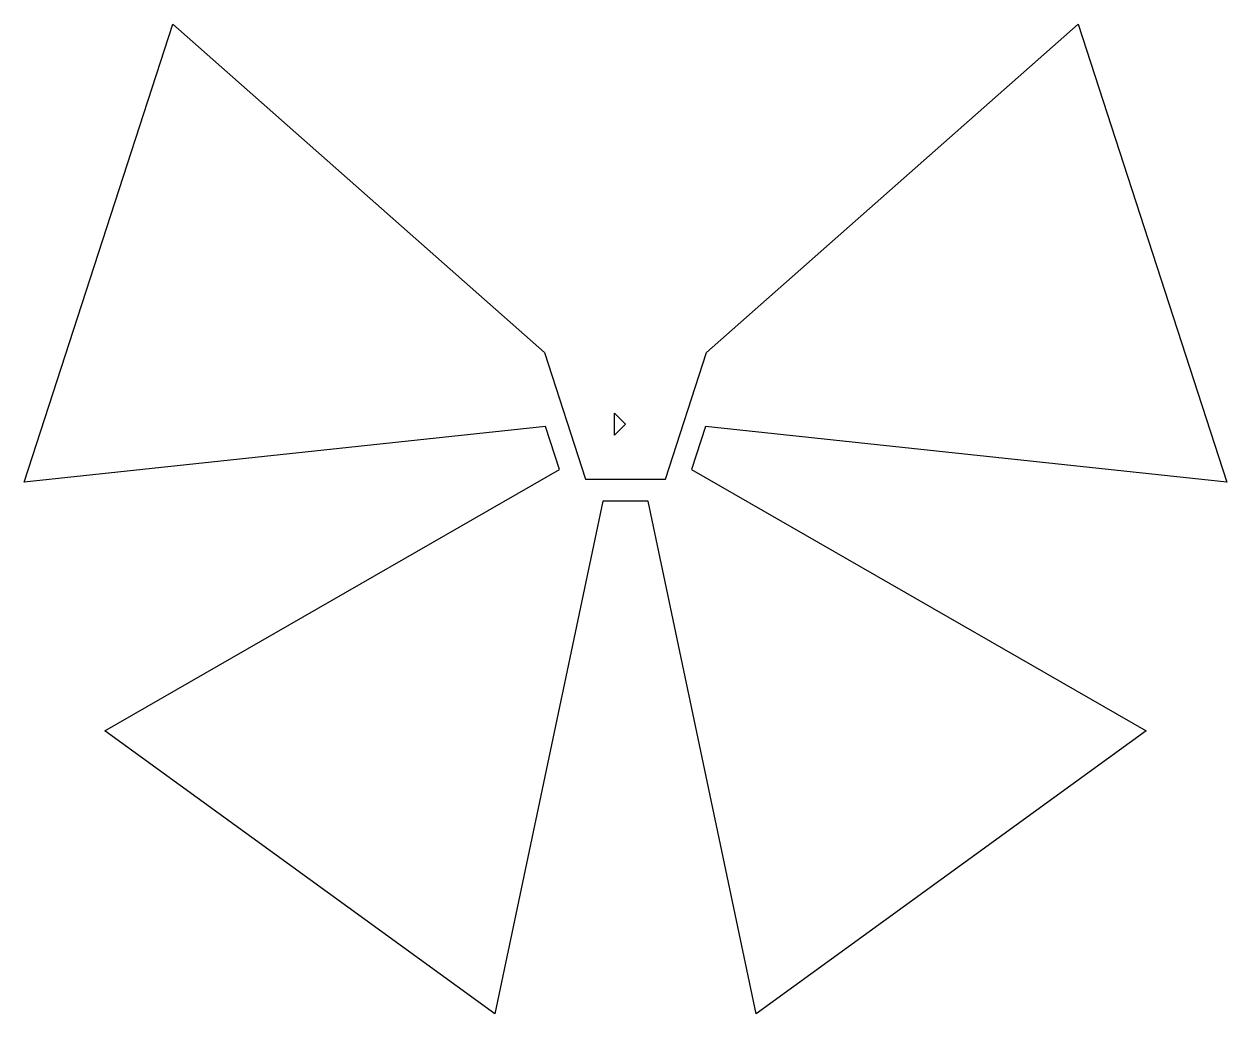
# Model space of a CAD drawing. Extents: x -5.5 to 5.5, y -5.4 to 3.6.
import ezdxf

# ---------------------------------------------------------------- set-up
doc = ezdxf.new("R2010")
doc.units = 0
doc.layers.add('MAGNET', color=3, linetype='CONTINUOUS')

msp = doc.modelspace()

# ---------------------------------------------------------------- linework, layer by layer
at = {"layer": 'MAGNET'}
msp.add_lwpolyline([(-4.119, 3.644), (-0.738, 0.653), (-0.363, -0.5), (0.363, -0.5), (0.738, 0.653), (4.119, 3.644), (5.475, -0.527), (0.729, -0.021), (0.602, -0.411), (4.739, -2.791), (1.19, -5.37), (0.205, -0.7), (-0.205, -0.7), (-1.19, -5.37), (-4.739, -2.791), (-0.602, -0.411), (-0.729, -0.021), (-5.475, -0.527), (-4.119, 3.644)], dxfattribs=at)
for points in [[(-0.1, 0.1), (-0.1, 0.1), (-0.1, 0.1), (-0.1, 0.1), (-0.1, 0.1)], [(-0.1, 0.1), (0, 0), (-0.1, -0.1), (-0.1, 0.1)]]:
    msp.add_lwpolyline(points, close=True, dxfattribs=at)

doc.saveas('drawing.dxf')
